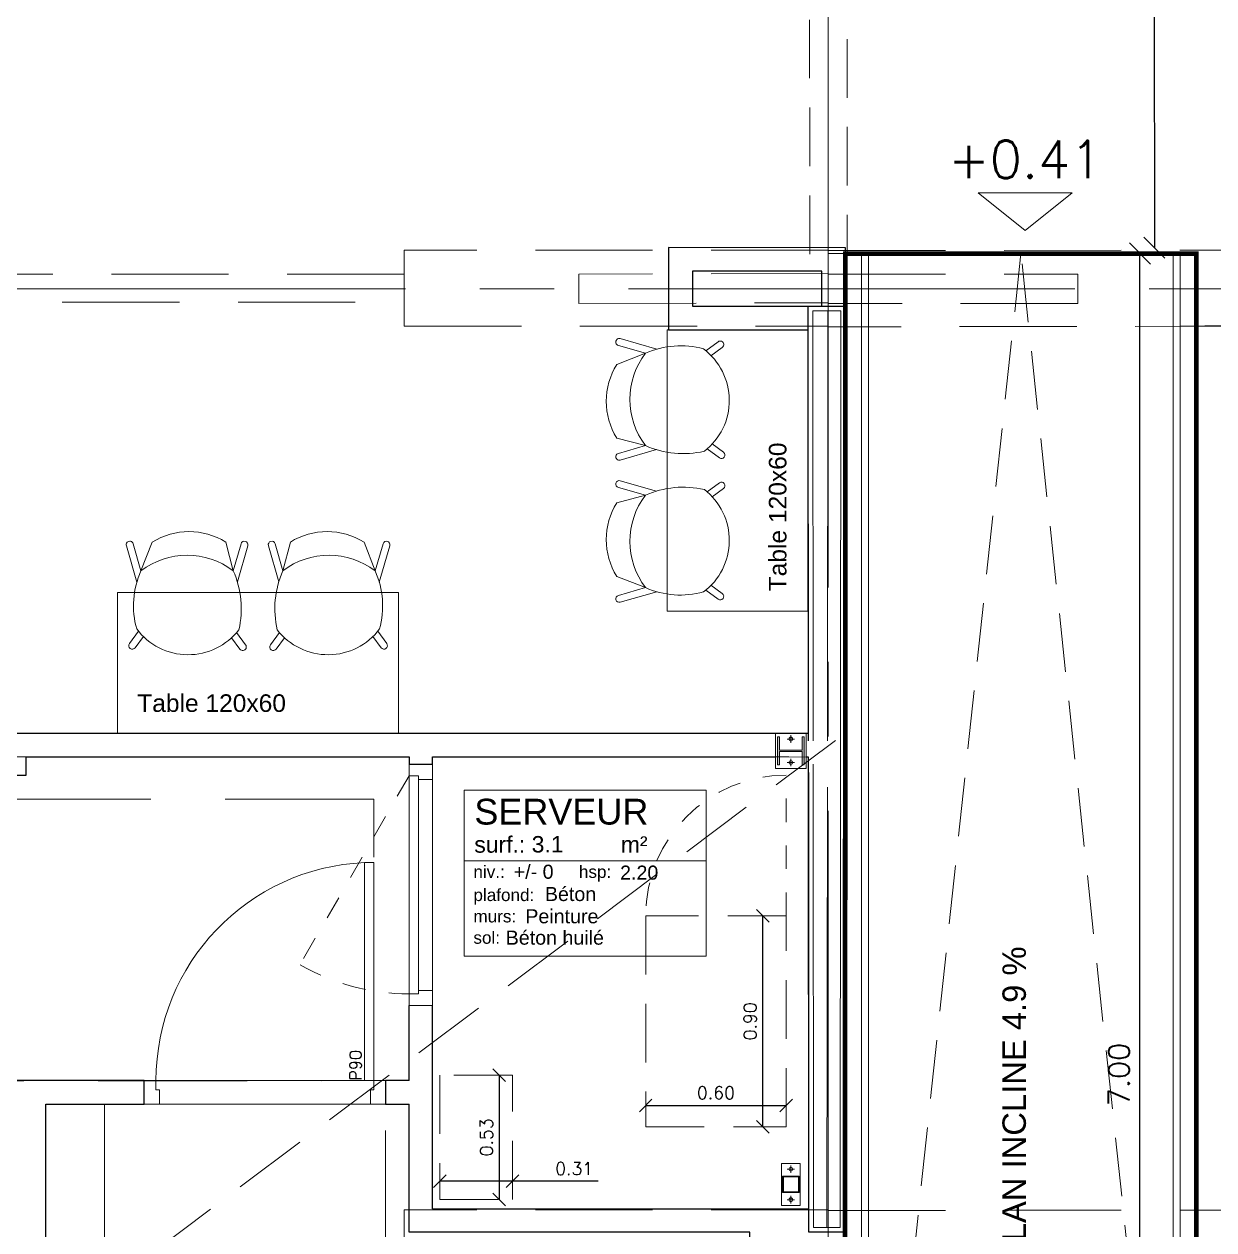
# Model space of a CAD drawing. Header units: metres. Extents: x -32.2 to 3, y -11.4 to 27.4.
# Drawn here: x -22.66 to -17.58, y 4.22 to 9.36 of the extents above; entities that cross this region are included whole.
import ezdxf
from ezdxf.enums import TextEntityAlignment as Align

# ---------------------------------------------------------------- set-up
doc = ezdxf.new("R2010")
doc.units = ezdxf.units.M
doc.header["$PDMODE"] = 35
for name, pattern in [('1808PS0Ex1$0$CENTER2', [28.575000000000003, 19.05, -3.175, 3.175, -3.175]), ('1808PS0Ex1$0$DASHED', [0.75, 0.5, -0.25]), ('1808PS0Ex1$0$DASHED2', [9.524999999999999, 6.35, -3.175]), ('DASHED', [0.75, 0.5, -0.25]), ('DASHED2', [9.524999999999999, 6.35, -3.175]), ('INTERROMPU2', [9.524999999999999, 6.35, -3.175])]:
    doc.linetypes.add(name, pattern=pattern)
doc.layers.get('0').update_dxf_attribs({"linetype": 'CONTINUOUS'})
doc.layers.get('DEFPOINTS').update_dxf_attribs({"linetype": 'CONTINUOUS'})
for name, color, linetype, lineweight in [('1808PS0Ex1$0$Ar0-Axe2', 25, '1808PS0Ex1$0$CENTER2', 5), ('1808PS0Ex1$0$Ar2-Vue-FIN', 33, 'CONTINUOUS', 9), ('1808PS0Ex1$0$Ar6-Projection', 33, '1808PS0Ex1$0$DASHED2', 9), ('Ar0-Cote', 1, 'CONTINUOUS', 5), ('Ar0-Etiquettes', 9, 'CONTINUOUS', 5), ('Ar0-Handicap', 8, 'INTERROMPU2', 5), ('Ar0-Niveau 2e', 1, 'CONTINUOUS', 5), ('Ar0-Texte1', 2, 'CONTINUOUS', 15), ('Ar0-Texte2', 6, 'CONTINUOUS', 15), ('Ar2-Démolition', 2, 'CONTINUOUS', 25), ('Ar2-Escalier', 6, 'CONTINUOUS', 9), ('Ar2-Vue-FIN', 9, 'CONTINUOUS', 9), ('Ar3-Charpente', 6, 'CONTINUOUS', 18), ('Ar6-Cloison', 3, 'CONTINUOUS', 25), ('Ar6-Projection', 1, 'DASHED2', 9), ('Ar7-Porte', 4, 'CONTINUOUS', 9), ('Ar8-Serrurerie', 4, 'CONTINUOUS', 18), ('Ar9-Mobilier-2', 2, 'CONTINUOUS', 9)]:
    doc.layers.add(name, color=color, linetype=linetype, lineweight=lineweight)
doc.layers.add('Ar0-SU', color=42, linetype='CONTINUOUS', lineweight=5, plot=False)
doc.styles.add('HELV', font='swiss.ttf')
doc.styles.get("Standard").update_dxf_attribs({"font": 'romans.shx'})
doc.linetypes.add('BATTING', pattern='A,0.0001,-0.1,[134,ltypeshp.shx,S=0.1,R=0,X=-0.1,Y=0],-0.2,[134,ltypeshp.shx,S=0.1,R=180,X=0.1,Y=0],-0.1', length=0.4001)
doc.dimstyles.new('50E', dxfattribs={"dimscale": 0.5, "dimtxt": 0.18, "dimasz": 0.18, "dimexe": 0.18, "dimexo": 0.0625, "dimgap": 0.09, "dimtad": 1, "dimzin": 0, "dimdsep": 46, "dimtxsty": 'Standard', "dimblk1": 'OBLIQUE', "dimblk2": 'OBLIQUE', "dimsah": 1, "dimcen": 0, "dimse1": 1, "dimse2": 1, "dimclrt": 256, "dimadec": 0, "dimazin": 0, "dimtfac": 1, "dimtofl": 0, "dimtmove": 0, "dimatfit": 3, "dimldrblk": 'OBLIQUE', "dimfxl": 1, "dimtolj": 1, "dimtzin": 0, "dimarcsym": 0})

# ---------------------------------------------------------------- blocks, each defined once
blk = doc.blocks.new('1808PS0Ex1')
at = {"layer": '1808PS0Ex1$0$Ar0-Axe2', "ltscale": 0.1}
for p, q in [((-19.23055688984869, 26.00640681752378), (-19.23055688984869, -1.016187853858185)), ((1.823962337677131, 8.231064854840326), (-30.40820273309123, 8.231064854840326))]:
    blk.add_line(p, q, dxfattribs=at)
at = {"layer": '1808PS0Ex1$0$Ar2-Vue-FIN', "linetype": '1808PS0Ex1$0$DASHED', "ltscale": 0.5}
for points in [[(-19.31830817361245, 24.37848262933773), (-19.30982858876991, 8.296044545062792)], [(-19.1495443681057, 8.295886933900135), (-19.15788509625745, 24.37848262933773)]]:
    blk.add_lwpolyline(points, dxfattribs=at)
at = {"layer": '1808PS0Ex1$0$Ar6-Projection', "linetype": '1808PS0Ex1$0$DASHED'}
for points in [[(-19.23055674189518, 8.39606480414327), (-21.04089085706232, 8.39606480414327), (-21.04089085706232, 8.071064854808265), (-19.23055674189518, 8.071064854808265)], [(-19.23055674189518, 8.39356471427519), (-17.42022292263528, 8.396064804143272), (-17.42022292263528, 8.071064854808263), (-19.23055674189518, 8.06856476494018)], [(-21.04089085706232, 8.29356482950783), (-27.0002229226352, 8.29356482950783), (-27.0002229226352, 8.173564829443706), (-21.04089085706232, 8.173564829443706)], [(-19.23055688984869, 8.29606480414327), (-20.29537618564018, 8.29356482950783), (-20.29537618564018, 8.168564880172823), (-19.23055688984869, 8.171064854808264)], [(-19.23055674189518, 8.293564714275188), (-18.16573759405719, 8.29356482950783), (-18.16573759405719, 8.168564880172823), (-19.23055674189518, 8.168564764940182)], [(-19.23055674189518, 4.301064765117507), (-21.04089085706232, 4.301064765117507), (-21.04089085706232, 3.976064815782502), (-19.23055674189518, 3.976064815782502)], [(-19.23055674189518, 4.298564675249427), (-17.42022292263528, 4.301064765117509), (-17.42022292263528, 3.9760648157825), (-19.23055674189518, 3.973564725914418)]]:
    blk.add_lwpolyline(points, close=True, dxfattribs=at)
blk = doc.blocks.new('P90e10pl')
for points in [[(-3.552713678800501e-15, -0.05000000000000426), (0.03999999999999559, -0.05000000000000426), (0.03999999999999559, -0.06499999999999773), (0.09999999999999432, -0.06499999999999773), (0.09999999999999787, 0), (0, 0)], [(0.03999999999998494, -0.05000000000000426), (0.03999999999998494, -0.9800000000000111), (-7.105427357601002e-15, -0.9800000000000111), (-7.105427357601002e-15, -0.05000000000000426)], [(0.03999999999998494, -0.9649999999999821), (0.0999999999999801, -0.9649999999999821), (0.0999999999999801, -1.02999999999998), (-1.77635683940025e-14, -1.02999999999998), (-1.4210854715202e-14, -0.9799999999999827), (0.03999999999998494, -0.9799999999999827)]]:
    blk.add_lwpolyline(points, close=True)
at = {"layer": 'Ar2-Vue-FIN', "linetype": 'DASHED', "ltscale": 0.2}
blk.add_lwpolyline([(-7.105427357601002e-15, -0.05000000000000515), (-0.4650815130293253, -0.8555448102277943)], dxfattribs=at)
blk.add_arc((-0.0001192965166865179, -0.04922747360714652), 0.930772534037915, 240.0301370063185, 270.0073435632066, dxfattribs=at)
blk = doc.blocks.new('P90e10')
for points in [[(0.0899999999999963, 0.100000000000005), (0.0899999999999963, 1.030000000000012), (0.05000000000000426, 1.030000000000012), (0.05000000000000426, 0.100000000000005)], [(0.05000000000000426, 0.1000000000000014), (0.05000000000000426, 0.06000000000000227), (0.06499999999999773, 0.06000000000000227), (0.06499999999999773, 1.77635683940025e-15), (0, 0), (0, 0.09999999999999787)], [(0.9649999999999821, 0.06000000000001293), (0.9649999999999821, 1.598721155460225e-14), (1.02999999999998, 1.77635683940025e-14), (1.02999999999998, 0.1000000000000156), (0.9799999999999827, 0.1000000000000121), (0.9799999999999827, 0.06000000000001293)]]:
    blk.add_lwpolyline(points, close=True)
blk.add_arc((0.04922747360714652, 0.1001192965166826), 0.930772534037915, 359.9926564367933, 87.49162936795304)
blk.add_attdef('PORTE', (0.1530152097274353, 0.100000000000005), '', height=0.05, rotation=90)
blk = doc.blocks.new('Etiq-BIG-piece')
at = {"layer": 'Ar0-Texte1'}
blk.add_lwpolyline([(-0.4659247579503472, 0.6589171117387878), (0.5659247579503471, 0.6589171117388446), (0.565924757950404, 0.3576282829875481), (-0.4659247579503472, 0.3576282829875481)], close=True, dxfattribs=at)
at = {"layer": 'Ar0-Texte2'}
blk.add_lwpolyline([(-0.4659247579503472, 0.6589171117387878), (0.5659247579503471, 0.6589171117388446), (0.565924757950404, -0.04999999999999999), (-0.4659247579503472, -0.04999999999999999)], close=True, dxfattribs=at)
at = {"layer": 'Ar0-Texte1', "char_height": 0.07, "width": 0.1553021768689233, "attachment_point": 1, "style": 'HELV'}
for s, insert in [('surf.:', (-0.4230409586853284, 0.4616191146502899)), ('m²', (0.202467720800496, 0.4616191146502899))]:
    blk.add_mtext(s, dxfattribs=dict(at, insert=insert))
at = {"layer": 'Ar0-Texte1', "style": 'HELV'}
blk.add_attdef('NOM', (-0.4230409586853284, 0.5116962545419653), '', height=0.11, rotation=359.9999999999968, dxfattribs=at)
blk.add_attdef('SURFACE', (-0.178280560903886, 0.392644143403686), '', height=0.07, dxfattribs=at)
at = {"layer": 'Ar0-Texte2', "width": 0.1411837971535666, "attachment_point": 1, "style": 'HELV'}
for s, insert, char_height in [('{\\fArial|b0|i0|c0|p34;niv.:}', (-0.4269394858912392, 0.3364343522337208), 0.05230598233063431), ('{\\fArial|b0|i0|c0|p34;hsp:}', (0.02331649080463194, 0.3364343522337208), 0.0522902952420617), ('{\\fArial|b0|i0|c0|p34;plafond:}', (-0.4269394858912392, 0.2376998877368919), 0.05230598233063431), ('{\\fArial|b0|i0|c0|p34;murs:}', (-0.4269394858912392, 0.1465556351968303), 0.05230598233063431), ('{\\fArial|b0|i0|c0|p34;sol:}', (-0.4269394858912392, 0.05541138265676865), 0.05230598233063431)]:
    blk.add_mtext(s, dxfattribs=dict(at, insert=insert, char_height=char_height))
at = {"layer": 'Ar0-Texte2', "style": 'HELV'}
for tag, p in [('NIV', (-0.2548923381198733, 0.2804519108652926)), ('HSP', (0.1991466370816397, 0.2766506339811599)), ('MTX-P', (-0.1218304624152324, 0.1854570142098282)), ('MTX-MURS', (-0.2054641779579924, 0.0904497757465606)), ('MTX-SOL', (-0.2891205461875188, -0.0007438440247142242))]:
    blk.add_attdef(tag, p, '', height=0.06, rotation=359.9999999999968, dxfattribs=at)
blk = doc.blocks.new('niv0')
blk.add_lwpolyline([(-0.25, 0.2000000000000028), (0.25, 0.2000000000000028), (0, 0)], close=True)
blk.add_attdef('NIV0', text='', height=0.2).set_placement((0, 0.2783598419288609), align=Align.CENTER)
blk = doc.blocks.new('_OBLIQUE')
at = {"color": 0, "linetype": 'ByBlock'}
blk.add_line((-0.5, -0.5), (0.5, 0.5), dxfattribs=at)
blk = doc.blocks.new('*D17')
at = {"layer": 'Ar0-Cote', "color": 0, "lineweight": -2, "transparency": 16777216}
blk.add_line((-17.9003529749034, 1.377051605209244), (-17.9003529749034, 8.381064855563878), dxfattribs=at)
at = {"layer": 'DEFPOINTS', "color": 0, "transparency": 16777216}
for p in [(-17.9003529749034, 8.381064855563878), (-17.75933126772158, 8.381064855563878), (-17.75933126772158, 1.377051605209244)]:
    blk.add_point(p, dxfattribs=at)
at = {"layer": 'Ar0-Cote', "color": 0, "lineweight": -2, "transparency": 16777216, "xscale": 0.09, "yscale": 0.09, "zscale": 0.09}
for p, rotation in [((-17.9003529749034, 8.381064855563878), 90), ((-17.9003529749034, 1.377051605209244), 270)]:
    blk.add_blockref('_OBLIQUE', p, dxfattribs=dict(at, rotation=rotation))
at = {"layer": 'Ar0-Cote', "transparency": 16777216, "insert": (-17.9903529749034, 4.879058230386558), "char_height": 0.09, "attachment_point": 5, "rotation": 90}
blk.add_mtext('\\A1;7.00', dxfattribs=at)
blk = doc.blocks.new('LOTTUS')
for points in [[(0.3111280003906138, 0.2123543770689515), (0.4651405126541555, 0.2568557918844867, -0.9999999999999999), (0.4734682413767075, 0.2280348110836279), (0.3581843181732651, 0.1947238961934161)], [(0.07269182625478265, 0.1880864443608097), (0.02440707238369555, 0.223703610778557, -0.9999999999999999), (0.04221565559252127, 0.2478459877140295), (0.09452952352095068, 0.2092567521773283)], [(0.3581843181728317, 0.1947238961935263), (0.4807053084217898, 0.1631627545978027, -0.2832723796531212), (0.4802850478206082, -0.1512170105782076), (0.3576651722341033, -0.1990109897463768)], [(0.0782221087045265, -0.188469666073626), (0.0299373548334394, -0.2240868324913734, 0.9999999999999999), (0.04774593804226512, -0.2482292094268459), (0.1000598059706945, -0.2096399738901447)], [(0.3098825222390467, -0.2164571253438581), (0.4651405126541555, -0.2613184170229808, 0.9999999999999999), (0.4734682413767075, -0.2324974362221219), (0.3581843181732651, -0.1991865213319102)]]:
    blk.add_lwpolyline(points, format="xyb")
blk.add_lwpolyline([(0.1098644995359308, -0.2173322060267537, -0.4957376398477275), (0.1064533259424643, 0.2190232531730913, -0.1644118430725165), (0.3581843181733575, 0.1947238961932918, -0.3381160712990178), (0.3576651722341033, -0.1990109897463768, -0.1745926867456057)], format="xyb", close=True)
blk = doc.blocks.new('MOB_1xtable120x60')
for points in [[(0, 0.599999999999909), (1.200000000000045, 0.5999999999999126), (1.200000000000045, 3.552713678800501e-15), (0, 0), (0, 0.599999999999909)], [(1.200000000000045, 3.552713678800501e-15), (1.200000000000045, 0.6000000000000263)], [(1.200000000000045, 0.6000000000000263), (1.200000000000045, 3.552713678800501e-15)]]:
    blk.add_lwpolyline(points)
at = {"xscale": -0.9999999999999997, "rotation": 269.9974454523129}
blk.add_blockref('LOTTUS', (0.2990895478834616, 0.334933822370477), dxfattribs=at)
at = {"rotation": 90.00255448109125}
blk.add_blockref('LOTTUS', (0.9009104525058795, 0.3349338220207265), dxfattribs=at)
at = {"layer": 'Ar0-Texte2', "insert": (0.08414122852657613, 0.1661024371032838), "char_height": 0.075, "attachment_point": 1, "style": 'HELV'}
blk.add_mtext_dynamic_manual_height_columns('Table 120x60', width=1.293245758262401, gutter_width=4, heights=[0], dxfattribs=at)
blk = doc.blocks.new('*D54')
at = {"layer": 'Ar0-Cote', "color": 0, "lineweight": -2, "transparency": 16777216}
blk.add_line((-17.84000038627845, 12.08642837894642), (-17.83875010707576, 8.406149242614068), dxfattribs=at)
at = {"layer": 'DEFPOINTS', "color": 0, "transparency": 16777216}
for p in [(-18.57387816495723, 12.08617906304129), (-19.15788587309545, 8.405701100515959), (-17.83875010707576, 8.406149242614068)]:
    blk.add_point(p, dxfattribs=at)
at = {"layer": 'Ar0-Cote', "color": 0, "lineweight": -2, "transparency": 16777216, "xscale": 0.09, "yscale": 0.09, "zscale": 0.09}
for p, rotation in [((-17.84000038627845, 12.08642837894642), 90.01946475148158), ((-17.83875010707576, 8.406149242614068), 270.0194647514816)]:
    blk.add_blockref('_OBLIQUE', p, dxfattribs=dict(at, rotation=rotation))
at = {"layer": 'Ar0-Cote', "transparency": 16777216, "insert": (-17.74937525187067, 10.24631938593978), "char_height": 0.09, "attachment_point": 5, "rotation": 270.01946475148156}
blk.add_mtext('\\A1;3.68', dxfattribs=at)
blk = doc.blocks.new('*D80')
at = {"layer": 'Ar0-Cote', "color": 0, "lineweight": -2, "transparency": 16777216}
blk.add_line((-19.51051185476331, 4.655888318450309), (-19.51051185476331, 5.555888318450307), dxfattribs=at)
at = {"layer": 'DEFPOINTS', "color": 0, "transparency": 16777216}
for p in [(-19.51051185476331, 5.555888318450307), (-19.4102025538322, 5.555888318450307), (-19.4102025538322, 4.655888318450309)]:
    blk.add_point(p, dxfattribs=at)
at = {"layer": 'Ar0-Cote', "color": 0, "lineweight": -2, "transparency": 16777216, "xscale": 0.054, "yscale": 0.054, "zscale": 0.054}
for p, rotation in [((-19.51051185476331, 5.555888318450307), 90), ((-19.51051185476331, 4.655888318450309), 270)]:
    blk.add_blockref('_OBLIQUE', p, dxfattribs=dict(at, rotation=rotation))
at = {"layer": 'Ar0-Cote', "transparency": 16777216, "insert": (-19.56451185476331, 5.105888318450305), "char_height": 0.054, "attachment_point": 5, "rotation": 90}
blk.add_mtext('\\A1;0.90', dxfattribs=at)
blk = doc.blocks.new('*D81')
at = {"layer": 'Ar0-Cote', "color": 0, "lineweight": -2, "transparency": 16777216}
blk.add_line((-20.01020255383219, 4.747040787690196), (-19.4102025538322, 4.747040787690196), dxfattribs=at)
at = {"layer": 'DEFPOINTS', "color": 0, "transparency": 16777216}
for p in [(-19.4102025538322, 4.747040787690196), (-20.01020255383219, 4.655888318450309), (-19.4102025538322, 4.655888318450309)]:
    blk.add_point(p, dxfattribs=at)
at = {"layer": 'Ar0-Cote', "color": 0, "lineweight": -2, "transparency": 16777216, "xscale": 0.054, "yscale": 0.054, "zscale": 0.054, "rotation": 180}
blk.add_blockref('_OBLIQUE', (-20.01020255383219, 4.747040787690196), dxfattribs=at)
at = {"layer": 'Ar0-Cote', "color": 0, "lineweight": -2, "transparency": 16777216, "xscale": 0.054, "yscale": 0.054, "zscale": 0.054}
blk.add_blockref('_OBLIQUE', (-19.4102025538322, 4.747040787690196), dxfattribs=at)
at = {"layer": 'Ar0-Cote', "transparency": 16777216, "insert": (-19.7102025538322, 4.801040787690196), "char_height": 0.054, "attachment_point": 5}
blk.add_mtext('\\A1;0.60', dxfattribs=at)
blk = doc.blocks.new('*D82')
at = {"layer": 'Ar0-Cote', "color": 0, "lineweight": -2, "transparency": 16777216}
for p, q in [((-20.57918302718985, 4.423540679855762), (-20.88918302718984, 4.423540679855762)), ((-20.21364665566121, 4.423540679855762), (-20.57918302718985, 4.423540679855762))]:
    blk.add_line(p, q, dxfattribs=at)
at = {"layer": 'DEFPOINTS', "color": 0, "transparency": 16777216}
for p in [(-20.88918302718984, 4.423540679855762), (-20.88918302718984, 4.345901955405471), (-20.57918302718985, 4.345901955405471)]:
    blk.add_point(p, dxfattribs=at)
at = {"layer": 'Ar0-Cote', "color": 0, "lineweight": -2, "transparency": 16777216, "xscale": 0.054, "yscale": 0.054, "zscale": 0.054, "rotation": 180}
blk.add_blockref('_OBLIQUE', (-20.88918302718984, 4.423540679855762), dxfattribs=at)
at = {"layer": 'Ar0-Cote', "color": 0, "lineweight": -2, "transparency": 16777216, "xscale": 0.054, "yscale": 0.054, "zscale": 0.054}
blk.add_blockref('_OBLIQUE', (-20.57918302718985, 4.423540679855762), dxfattribs=at)
at = {"layer": 'Ar0-Cote', "transparency": 16777216, "insert": (-20.31521808423264, 4.477540679855762), "char_height": 0.054, "attachment_point": 5}
blk.add_mtext('\\A1;0.31', dxfattribs=at)
blk = doc.blocks.new('*D83')
at = {"layer": 'Ar0-Cote', "color": 0, "lineweight": -2, "transparency": 16777216}
blk.add_line((-20.63564485370466, 4.875901955405472), (-20.63564485370466, 4.345901955405471), dxfattribs=at)
at = {"layer": 'DEFPOINTS', "color": 0, "transparency": 16777216}
for p in [(-20.78301544192959, 4.875901955405472), (-20.78301544192959, 4.345901955405471), (-20.63564485370466, 4.345901955405471)]:
    blk.add_point(p, dxfattribs=at)
at = {"layer": 'Ar0-Cote', "color": 0, "lineweight": -2, "transparency": 16777216, "xscale": 0.054, "yscale": 0.054, "zscale": 0.054}
for p, rotation in [((-20.63564485370466, 4.875901955405472), 90), ((-20.63564485370466, 4.345901955405471), 270)]:
    blk.add_blockref('_OBLIQUE', p, dxfattribs=dict(at, rotation=rotation))
at = {"layer": 'Ar0-Cote', "transparency": 16777216, "insert": (-20.68964485370466, 4.610901955405468), "char_height": 0.054, "attachment_point": 5, "rotation": 90}
blk.add_mtext('\\A1;0.53', dxfattribs=at)
blk = doc.blocks.new('A$C72130BBE')
blk.add_hatch(color=256).paths.add_polyline_path([(8268.997081196918, 6262.500000000002), (8268.997081196918, 6320.000000000002), (8276.997081196914, 6320.000000000002), (8276.997081196914, 6200.000000000002), (8268.997081196918, 6200.000000000002), (8268.997081196918, 6257.500000000002), (8170.997081196914, 6257.500000000002), (8170.997081196914, 6200.000000000002), (8162.997081196914, 6200.000000000002), (8162.997081196914, 6320.000000000002), (8170.997081196914, 6320.000000000002), (8170.997081196914, 6262.500000000002)], flags=17)
h = blk.add_hatch(color=256)
h.paths.add_polyline_path([(8184.999972688023, 4374.999634661346), (8184.999972688023, 4444.999634661346), (8254.999972688023, 4444.999634661346), (8254.999972688023, 4374.999634661346)], flags=17)
h.paths.add_polyline_path([(8187.999972688023, 4441.999634661346), (8187.999972688023, 4377.999634661344), (8251.999972688023, 4377.999634661344), (8251.999972688023, 4441.999634661346)])
for p, q in [((8154.997081196914, 6335.000146680335), (8284.997081196914, 6335.000146680335)), ((8154.997081196914, 6335.000146680335), (8154.997081196914, 6185.000146680335)), ((8284.997081196914, 6335.000146680335), (8284.997081196914, 6185.000146680335)), ((8162.997081196914, 6200.000000000002), (8162.997081196914, 6320.000000000002)), ((8162.997081196914, 6320.000000000002), (8170.997081196914, 6320.000000000002)), ((8170.997081196914, 6320.000000000002), (8170.997081196914, 6262.500000000002)), ((8235.997081196914, 6310.000000000002), (8203.997081196918, 6310.000000000002)), ((8219.997081196914, 6294.000000000002), (8219.997081196914, 6326.000000000004)), ((8276.997081196914, 6320.000000000002), (8268.997081196918, 6320.000000000002)), ((8268.997081196918, 6320.000000000002), (8268.997081196918, 6262.500000000002)), ((8276.997081196914, 6320.000000000002), (8276.997081196914, 6200.000000000002)), ((8170.997081196914, 6262.500000000002), (8268.997081196918, 6262.500000000002)), ((8268.997081196918, 6257.500000000002), (8170.997081196914, 6257.500000000002)), ((8170.997081196914, 6257.500000000002), (8170.997081196914, 6200.000000000002)), ((8219.997081196914, 6194.000000000002), (8219.997081196914, 6226.000000000004)), ((8268.997081196918, 6200.000000000002), (8268.997081196918, 6257.500000000002)), ((8154.997081196914, 6185.000146680335), (8284.997081196914, 6185.000146680335)), ((8170.997081196914, 6200.000000000002), (8162.997081196914, 6200.000000000002)), ((8235.997081196914, 6210.000000000002), (8203.997081196918, 6210.000000000002)), ((8276.997081196914, 6200.000000000002), (8268.997081196918, 6200.000000000002)), ((8259.997081196914, 4500.000146680335), (8179.997081196914, 4500.000146680335)), ((8179.997081196914, 4500.000146680335), (8179.997081196914, 4320.000146680335)), ((8235.997081196914, 4475.000000000002), (8203.997081196918, 4475.000000000002)), ((8219.997081196914, 4459.000000000002), (8219.997081196914, 4491.000000000004)), ((8259.997081196914, 4500.000146680335), (8259.997081196914, 4320.000146680335)), ((8184.999972688023, 4374.999634661346), (8184.999972688023, 4444.999634661346)), ((8184.999972688023, 4444.999634661346), (8254.999972688023, 4444.999634661346)), ((8184.999972688023, 4444.999634661346), (8254.999972688023, 4444.999634661346)), ((8251.999972688023, 4441.999634661346), (8187.999972688023, 4441.999634661346)), ((8187.999972688023, 4441.999634661346), (8187.999972688023, 4377.999634661344)), ((8251.999972688023, 4441.999634661346), (8187.999972688023, 4441.999634661346)), ((8244.861765535505, 4441.999634661346), (8247.861765535505, 4444.999634661346)), ((8251.999972688023, 4377.999634661344), (8251.999972688023, 4441.999634661346)), ((8251.999972688023, 4377.999634661344), (8251.999972688023, 4441.999634661346)), ((8254.999972688023, 4444.999634661346), (8254.999972688023, 4374.999634661346)), ((8254.999972688023, 4444.999634661346), (8254.999972688023, 4374.999634661346)), ((8184.999972688023, 4382.137841813865), (8187.999972688023, 4385.137841813861)), ((8184.999972688023, 4374.999634661346), (8254.999972688023, 4374.999634661346)), ((8187.999972688023, 4377.999634661344), (8251.999972688023, 4377.999634661344)), ((8240.72355838299, 4374.999634661346), (8243.72355838299, 4377.999634661344)), ((8251.999972688023, 4386.276048966378), (8254.999972688023, 4389.27604896638)), ((8235.997081196914, 4345.000000000002), (8203.997081196918, 4345.000000000002)), ((8219.997081196914, 4329.000000000002), (8219.997081196914, 4361.000000000004)), ((8259.997081196914, 4320.000146680335), (8179.997081196914, 4320.000146680335))]:
    blk.add_line(p, q)
for centre in [(8219.997081196914, 6310.000000000002), (8219.997081196914, 6210.000000000002), (8219.997081196914, 4475.000000000002), (8219.997081196914, 4345.000000000002)]:
    blk.add_circle(centre, 7.999999999999545)

msp = doc.modelspace()

# ---------------------------------------------------------------- linework, layer by layer
at = {"layer": 'Ar0-Handicap', "ltscale": 0.1}
for points in [[(-21.17032650885522, 6.052883426580816), (-23.30225296125149, 6.052883426580816), (-23.29932977663383, 4.850678293888373), (-21.17032650885522, 4.852883426580771)], [(-21.12032650885521, 3.052883427748445), (-21.12032650885521, 4.752883427748434), (-22.32032650885526, 4.752883427748434), (-22.32032650885526, 3.052883427748445)]]:
    msp.add_lwpolyline(points, close=True, dxfattribs=at)
at = {"layer": 'Ar0-SU'}
msp.add_lwpolyline([(-28.6871221372191, 12.08617818488981), (-28.6871221372191, 8.405812764382116), (-28.09924830076131, 8.40620585292319), (-28.09926786873936, 8.055857735495596), (-28.6871221372191, 8.055857735495596), (-28.6871221372191, 6.335201741097466), (-19.31518503842644, 6.334081842976782), (-19.31830817343811, 8.055864934293957), (-19.91212042035523, 8.055864934293957), (-19.9118861612958, 8.406205271402428), (-19.23055675260238, 8.406205561574383), (-19.23035121315575, 12.08621572900168)], dxfattribs=at)
for points in [[(-19.23055674189518, 8.381064855563878), (-19.23055831976934, 12.08594414047008), (-9.620555486165847, 12.08621168653188), (-9.620556908880113, 8.091276880748836), (-17.72853779859211, 8.070557764432118), (-17.72933126772158, 8.381064855563878)], [(-16.25933128675515, 8.09131921947968), (-17.72853779859211, 8.070557764432118), (-17.72933126772158, 8.381064855563878), (-19.15788587309545, 8.381064855563878), (-19.15788587309545, -0.19000276223326), (-16.25933126772158, -0.1899889016247636)], [(-22.67114074319528, 6.234641792037115), (-21.02032650885521, 6.234641792037115), (-21.02032650885521, 4.852883426580769), (-25.89743357172847, 4.852901573185223), (-25.89743357172847, 6.23464179203711), (-22.87114074319528, 6.23464179203711)], [(-19.31550582271011, 6.23225238177303), (-19.3998065515271, 6.234629769988254), (-20.77642028627297, 6.234653814085977), (-20.91943526619249, 6.234641792037115), (-20.91943526619249, 6.234641792037115), (-20.92030825320447, 4.306280874098298), (-19.31413357322618, 4.306296334250428), (-19.31413357322619, 6.10441363542593)], [(-22.57113400472062, 4.75205652771094), (-22.57113968900717, -4.766966621794211e-05), (-21.02032650885527, 8.048172350783034e-09), (-21.02032650885504, 1.200000000000377), (-20.92032650885513, 1.200000000000396), (-20.92032650885437, -2.952054521716274e-05), (-19.56415067560188, -5.969396342739719e-05), (-19.56415067560188, 0.8647849344842041), (-19.31439726594276, 0.8647849344842112), (-19.31522376438406, 2.30628444744438), (-19.56521316196654, 2.306285063461555), (-19.56525762239727, 3.206356145490803), (-19.56520822200242, 3.276356148114663), (-19.56520822200242, 4.206356149577195), (-21.02032650885525, 4.206356149577235), (-21.02032650885521, 4.75288342658077)]]:
    msp.add_lwpolyline(points, close=True, dxfattribs=at)
at = {"layer": 'Ar2-Démolition', "color": 22, "const_width": 0.02}
msp.add_lwpolyline([(-16.25933126772138, -0.1729454826205995), (-16.25933126772138, 2.457054517149404), (-17.65933126772158, 2.457054517149404), (-17.65930516836778, 8.381057933108261), (-19.15788587309545, 8.381064855563878), (-19.16055688984761, -0.1729454828471009), (-19.1605568897161, -0.2699999883334954), (-16.25933126772125, -0.2699999883334954)], close=True, dxfattribs=at)
at = {"layer": 'Ar2-Escalier'}
msp.add_lwpolyline([(-17.72933126772158, 1.377051605209244), (-17.65933126772158, 1.377051605209244), (-17.65933126772158, 8.381064855563878), (-19.15788587309545, 8.381064855563878)], dxfattribs=at)
at = {"layer": 'Ar2-Vue-FIN', "linetype": 'DASHED', "ltscale": 0.5}
msp.add_lwpolyline([(-17.65933126772158, 1.377051605209244), (-18.40860857040851, 8.381064855563878), (-19.15788587309545, 1.377051605209244)], dxfattribs=at)
at = {"layer": 'Ar2-Vue-FIN'}
for points in [[(-19.29615568574705, 8.13589055449095), (-19.17788465437455, 8.13589055449095)], [(-19.29518855214077, 6.302883426580816), (-19.29615568574705, 8.13589055449095)], [(-19.17788465437455, 8.13589055449095), (-19.18001384544863, 4.226127523879601), (-19.29409412229873, 4.225985994030736), (-19.29502723985465, 6.202831091581217)]]:
    msp.add_lwpolyline(points, dxfattribs=at)
at = {"layer": 'Ar2-Vue-FIN', "linetype": 'BATTING', "ltscale": 0.1}
for points in [[(-19.23203378518945, 8.13589055449095), (-19.23438893482239, 6.302883426580816)], [(-19.23478176014554, 6.104413635425929), (-19.23705398387368, 4.226056758955171)]]:
    msp.add_lwpolyline(points, dxfattribs=at)
at = {"layer": 'Ar2-Vue-FIN', "linetype": 'DASHED', "ltscale": 0.2}
msp.add_lwpolyline([(-19.4102025538322, 5.555888318450307), (-19.4102025538322, 6.155888318450309)], dxfattribs=at)
at = {"layer": 'Ar2-Vue-FIN', "linetype": 'DASHED', "ltscale": 0.5}
for points in [[(-19.4102025538322, 4.655888318450309), (-19.4102025538322, 5.555888318450307), (-20.01020255383219, 5.555888318450307), (-20.01020255383219, 4.655888318450309)], [(-20.57918302718985, 4.345901955405471), (-20.57918302718985, 4.875901955405472), (-20.88918302718984, 4.875901955405472), (-20.88918302718984, 4.345901955405471)]]:
    msp.add_lwpolyline(points, close=True, dxfattribs=at)
at = {"layer": 'Ar2-Vue-FIN', "linetype": 'DASHED', "ltscale": 0.2}
msp.add_arc((-19.4102025538322, 5.555888318450307), 0.5999999999999996, 90.00000000000001, 180, dxfattribs=at)
at = {"layer": 'Ar6-Cloison'}
for points in [[(-19.15788587309545, 8.15589055449095), (-19.15788587309545, 8.405701100515959), (-19.91212042035523, 8.406205428042417), (-19.91212042035523, 8.055857309521894), (-19.31610585825273, 8.055890598697115)], [(-19.25788587309545, 8.15589055449095), (-19.25788587309545, 8.305767849052065), (-19.8105484801014, 8.306138363806555), (-19.8105484801014, 8.155857309521895), (-19.31615838624227, 8.155890555018654)], [(-19.31623730733155, 8.15589055449095), (-19.15788465653936, 8.15589055449095)], [(-19.31518853628825, 6.302883426580816), (-19.31616623367549, 8.15589055449095)], [(-19.15788465653936, 8.15589055449095), (-19.16001384328651, 4.206152320816631), (-19.3140835668466, 4.205961179409091), (-19.31550582271011, 6.23225238177303)], [(-23.39466598719415, 6.334641792037115), (-19.31429379576373, 6.334641792037115)], [(-22.65555978372536, 6.234641792037117), (-22.65555978372536, 6.155000165346314), (-22.84555978372536, 6.155000165346314), (-22.84555978372536, 6.234641792037113)], [(-22.65555978372536, 6.234641792037115), (-21.0194352661925, 6.234641792037115)], [(-21.0194352661925, 6.234641792037115), (-21.0194352661925, 6.202883426580817), (-20.92032650885522, 6.202883426580817), (-20.91943526619249, 6.234641792037115), (-19.45555978372536, 6.234651014134879)], [(-20.91943526619249, 6.234641792037115), (-19.45555978372536, 6.234651014134879)], [(-19.31550582271011, 6.23225238177303), (-19.32555978372536, 6.23225238177303)], [(-21.02032650885521, 4.852883426580769), (-21.02032650885521, 5.172883426580837)], [(-20.92032650885521, 4.306280873922579), (-20.92032650885521, 5.172883426580837)], [(-22.57113400472062, 4.75205652771094), (-22.15032650885519, 4.751898607385114), (-22.15036120838491, 4.852901091620983), (-22.87110458998186, 4.852901091620983)], [(-21.02032650885521, 4.852883426580769), (-21.12032650885521, 4.852883426580767), (-21.12032650885521, 4.75288342658077), (-21.02032650885521, 4.75288342658077)], [(-22.67113968900685, 0.8147849344841956), (-22.67113968900685, -4.766966519476057e-05), (-22.57113968900717, -4.766966621794211e-05), (-22.57113400472463, 2.206278772285646), (-22.57113400472062, 4.752056527710941)], [(-19.31517718582089, 2.306291210775602), (-19.56521316166011, 2.30627885985421), (-19.56520822200243, 4.206355797916365), (-21.02032650885521, 4.206355797916365), (-21.02032650885521, 4.75288342658077)], [(-20.92032650885521, 4.306280873922579), (-19.31413627090925, 4.306296334224461)]]:
    msp.add_lwpolyline(points, dxfattribs=at)
at = {"layer": 'Ar6-Projection', "ltscale": 0.05, "transparency": 33554559}
msp.add_lwpolyline([(-19.19980655152719, 6.30441363542593), (-27.61055688984789, -1.739408617140725e-11)], dxfattribs=at)
at = {"layer": 'Ar8-Serrurerie'}
for p, q in [((-17.72933126772158, 8.381064855563878), (-17.75933126772158, 8.381064861569651)), ((-17.75933126772158, 8.381064861569651), (-17.75933126273832, 1.347051605209244)), ((-17.72933126772158, 1.377051605209244), (-17.72933126772158, 8.381064855563878))]:
    msp.add_line(p, q, dxfattribs=at)
msp.add_lwpolyline([(-19.05890612931212, 1.347051605209211), (-19.08890612432886, 1.347051605209211), (-19.08890612432994, 8.381064849558104), (-19.05890612432994, 8.381064855563878)], close=True, dxfattribs=at)

# ---------------------------------------------------------------- block references
at = {"layer": 'Ar0-Etiquettes'}
msp.add_blockref('Etiq-BIG-piece', (-20.31851867836649, 5.43347142026272), dxfattribs=at).add_auto_attribs({'NOM': 'SERVEUR', 'SURFACE': '3.1', 'NIV': '+/- 0', 'HSP': '2.20', 'MTX-P': 'Béton', 'MTX-MURS': 'Peinture', 'MTX-SOL': 'Béton huilé'})
at = {"layer": 'Ar0-Niveau 2e'}
ref = msp.add_blockref('niv0', (-18.39041623804989, 8.479943991864998), dxfattribs=dict(at, xscale=0.8, yscale=0.8, zscale=1.2))
ref.add_attrib('NIV0', '+0.41', dxfattribs={"layer": '0', "height": 0.16, "oblique": 359.9999999999916}).set_placement((-18.39041623804989, 8.70263186540804), align=Align.CENTER)
at = {"layer": 'Ar3-Charpente', "color": 142, "true_color": 0x09a3d3}
msp.add_blockref('1808PS0Ex1', (0, 0), dxfattribs=at)
at = {"layer": 'Ar7-Porte'}
msp.add_blockref('P90e10pl', (-21.02032650885521, 6.202883426580817), dxfattribs=at)
ref = msp.add_blockref('P90e10', (-21.12032650885521, 4.752901103542034), dxfattribs=dict(at, xscale=-1))
ref.add_attrib('PORTE', 'P90', (-21.22334171858274, 4.852901103542171), dxfattribs={"layer": '0', "height": 0.05000000000000001, "rotation": 90})
at = {"layer": 'Ar8-Serrurerie', "xscale": 0.001, "yscale": 0.001, "zscale": 0.001}
msp.add_blockref('A$C72130BBE', (-27.61055686492227, 1.866597878222891e-08), dxfattribs=at)
at = {"layer": 'Ar9-Mobilier-2', "rotation": 90}
msp.add_blockref('MOB_1xtable120x60', (-19.31830817343811, 6.855864934293912), dxfattribs=at)
at = {"layer": 'Ar9-Mobilier-2'}
msp.add_blockref('MOB_1xtable120x60', (-22.2645382609381, 6.334641792037115), dxfattribs=at)

# ---------------------------------------------------------------- texts
at = {"layer": 'Ar0-Texte1', "color": 12, "true_color": 0xdb0000, "insert": (-18.38600159702412, 5.425325558985151), "char_height": 0.1, "attachment_point": 9, "rotation": 90, "style": 'HELV'}
msp.add_mtext_dynamic_manual_height_columns('PLAN INCLINE 4.9 %', width=1.340680046971784, gutter_width=4, heights=[0.2479408262623228], dxfattribs=at)

# ---------------------------------------------------------------- dimensions: what is measured, and where the dimension line sits
at = {"layer": 'Ar0-Cote'}
dim = msp.add_linear_dim(base=(-17.83875010707576, 8.406149242614068), p1=(-18.57387816495723, 12.08617906304129), p2=(-19.15788587309545, 8.405701100515959), angle=90.01946475148156, dimstyle='50E', override={"dimtmove": 1}, dxfattribs=at)
dim.commit()
dim.dimension.update_dxf_attribs({"geometry": '*D54', "text_midpoint": (-17.74937525187067, 10.24631938593978)})
dim = msp.add_aligned_dim(p1=(-17.75933126772158, 1.377051605209244), p2=(-17.75933126772158, 8.381064855563878), distance=0.1410217071818174, dimstyle='50E', dxfattribs=at)
dim.commit()
dim.dimension.update_dxf_attribs({"geometry": '*D17', "text_midpoint": (-17.9903529749034, 4.879058230386558)})
for p1, p2, distance, picture, middle in [((-19.4102025538322, 4.655888318450309), (-19.4102025538322, 5.555888318450307), 0.10030930093110868, '*D80', (-19.56451185476331, 5.105888318450305)), ((-20.78301544192959, 4.875901955405472), (-20.78301544192959, 4.345901955405471), 0.147370588224927, '*D83', (-20.68964485370466, 4.610901955405468)), ((-20.01020255383219, 4.655888318450309), (-19.4102025538322, 4.655888318450309), 0.09115246923988707, '*D81', (-19.7102025538322, 4.801040787690196))]:
    dim = msp.add_aligned_dim(p1=p1, p2=p2, distance=distance, dimstyle='50E', override={"dimscale": 0.3, "dimtmove": 1}, dxfattribs=at)
    dim.commit()
    dim.dimension.update_dxf_attribs({"geometry": picture, "text_midpoint": middle})
dim = msp.add_linear_dim(base=(-20.88918302718984, 4.423540679855762), p1=(-20.57918302718985, 4.345901955405471), p2=(-20.88918302718984, 4.345901955405471), angle=180, dimstyle='50E', override={"dimscale": 0.3, "dimtmove": 1}, dxfattribs=at)
dim.commit()
dim.dimension.update_dxf_attribs({"geometry": '*D82', "text_midpoint": (-20.31521808423264, 4.423540679855762), "dimtype": 161})

doc.saveas('drawing.dxf')
